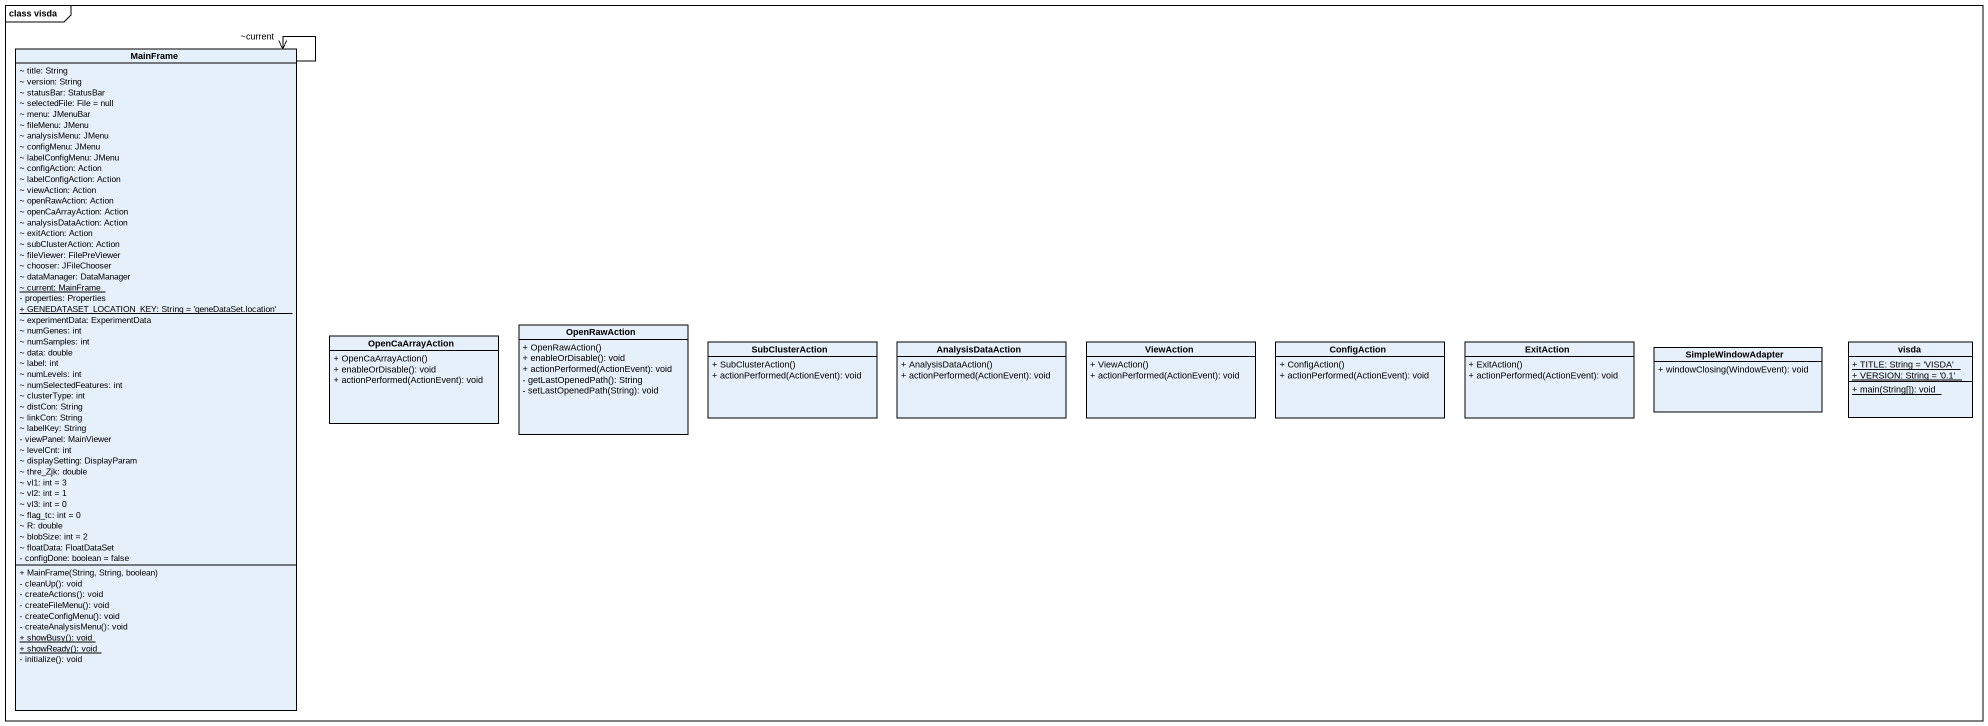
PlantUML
@startuml
mainframe class visda
hide circle
hide empty members
skinparam classAttributeIconSize 0
class "MainFrame" as MainFrame_ {
  ~ title: String
  ~ version: String
  ~ statusBar: StatusBar
  ~ selectedFile: File = null
  ~ menu: JMenuBar
  ~ fileMenu: JMenu
  ~ analysisMenu: JMenu
  ~ configMenu: JMenu
  ~ labelConfigMenu: JMenu
  ~ configAction: Action
  ~ labelConfigAction: Action
  ~ viewAction: Action
  ~ openRawAction: Action
  ~ openCaArrayAction: Action
  ~ analysisDataAction: Action
  ~ exitAction: Action
  ~ subClusterAction: Action
  ~ fileViewer: FilePreViewer
  ~ chooser: JFileChooser
  ~ dataManager: DataManager
  {static} ~ current: MainFrame
  - properties: Properties
  {static} + GENEDATASET_LOCATION_KEY: String = 'geneDataSet.location'
  ~ experimentData: ExperimentData
  ~ numGenes: int
  ~ numSamples: int
  ~ data: double
  ~ label: int
  ~ numLevels: int
  ~ numSelectedFeatures: int
  ~ clusterType: int
  ~ distCon: String
  ~ linkCon: String
  ~ labelKey: String
  - viewPanel: MainViewer
  ~ levelCnt: int
  ~ displaySetting: DisplayParam
  ~ thre_Zjk: double
  ~ vl1: int = 3
  ~ vl2: int = 1
  ~ vl3: int = 0
  ~ flag_tc: int = 0
  ~ R: double
  ~ blobSize: int = 2
  ~ floatData: FloatDataSet
  - configDone: boolean = false
  + MainFrame(String, String, boolean)
  - cleanUp(): void
  - createActions(): void
  - createFileMenu(): void
  - createConfigMenu(): void
  - createAnalysisMenu(): void
  {static} + showBusy(): void
  {static} + showReady(): void
  - initialize(): void
}
class OpenCaArrayAction {
  + OpenCaArrayAction()
  + enableOrDisable(): void
  + actionPerformed(ActionEvent): void
}
class OpenRawAction {
  + OpenRawAction()
  + enableOrDisable(): void
  + actionPerformed(ActionEvent): void
  - getLastOpenedPath(): String
  - setLastOpenedPath(String): void
}
class SubClusterAction {
  + SubClusterAction()
  + actionPerformed(ActionEvent): void
}
class AnalysisDataAction {
  + AnalysisDataAction()
  + actionPerformed(ActionEvent): void
}
class ViewAction {
  + ViewAction()
  + actionPerformed(ActionEvent): void
}
class ConfigAction {
  + ConfigAction()
  + actionPerformed(ActionEvent): void
}
class ExitAction {
  + ExitAction()
  + actionPerformed(ActionEvent): void
}
class SimpleWindowAdapter {
  + windowClosing(WindowEvent): void
}
class visda {
  {static} + TITLE: String = 'VISDA'
  {static} + VERSION: String = '0.1'
  {static} + main(String[]): void
}
MainFrame_ --> "~current" MainFrame_
@enduml
